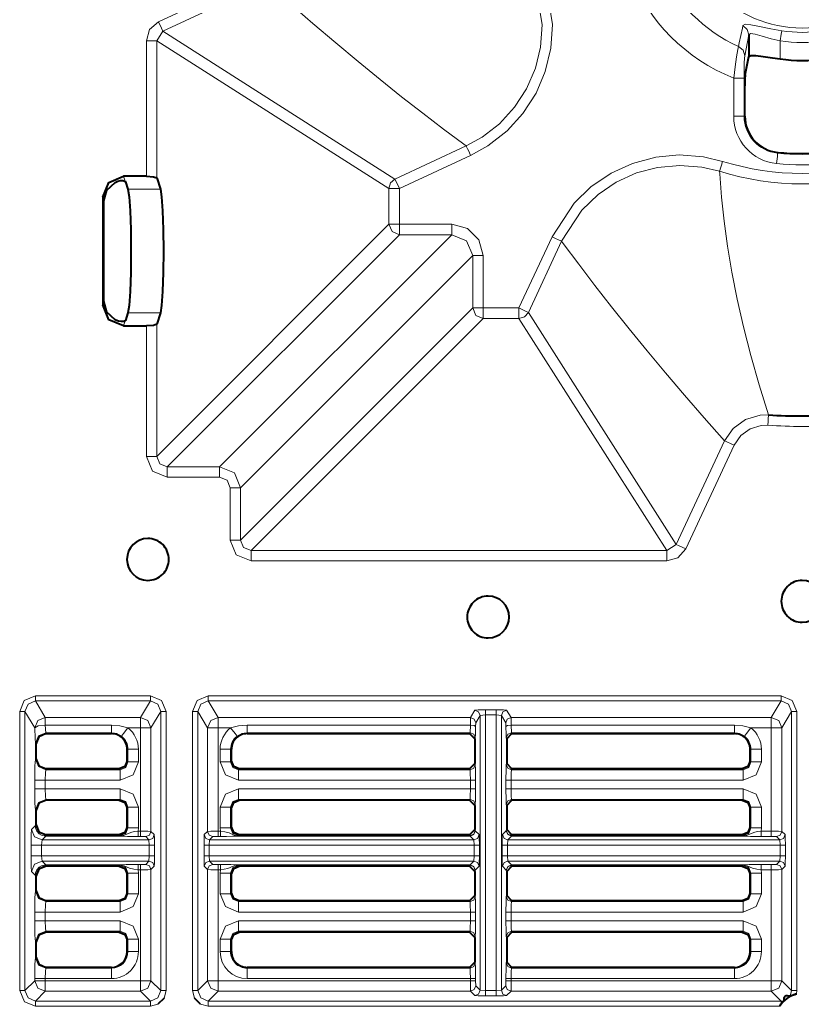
# Model space of a CAD drawing. Header units: millimetres. Extents: x 0 to 2941, y -405 to 1422.
# Drawn here: x 1124.3 to 1199.1, y 520.5 to 614.8 of the extents above; entities that cross this region are included whole.
import ezdxf

# ---------------------------------------------------------------- set-up
doc = ezdxf.new("R2010")
doc.units = ezdxf.units.MM
doc.layers.add('FINE', color=9, linetype='Continuous')
doc.layers.add('OUTLINE', color=7, linetype='Continuous')

msp = doc.modelspace()

# ---------------------------------------------------------------- linework, layer by layer
at = {"layer": 'FINE', "lineweight": 9}
for p, q in [((1137.996, 613.654), (1147.9, 618.272)), ((1137.42, 612.749), (1137.996, 613.654)), ((1160.168, 599.529), (1137.996, 613.654)), ((1136.422, 612.749), (1136.422, 599.8)), ((1137.42, 599.634), (1137.42, 612.749)), ((1193.965, 613.305), (1193.573, 611.299)), ((1196.964, 611.015), (1196.964, 612.734)), ((1192.516, 605.539), (1192.516, 609.185)), ((1193.515, 609.185), (1193.515, 605.539)), ((1193.586, 605.539), (1193.515, 605.539)), ((1160.168, 599.529), (1166.972, 602.702)), ((1166.972, 602.702), (1166.757, 602.859)), ((1167.394, 601.797), (1160.59, 598.624)), ((1196.716, 602.006), (1196.723, 602.076)), ((1134.245, 599.8), (1134.402, 599.316)), ((1191.163, 600.27), (1191.178, 600.021)), ((1134.665, 598.559), (1137.771, 598.559)), ((1159.592, 595.214), (1159.592, 598.624)), ((1132.376, 597.437), (1132.262, 597.79)), ((1159.592, 595.214), (1137.42, 573.042)), ((1138.418, 572.044), (1160.59, 594.216)), ((1165.595, 594.216), (1143.423, 572.044)), ((1165.595, 594.216), (1160.59, 594.216)), ((1176.078, 593.596), (1172.905, 586.792)), ((1176.235, 593.381), (1176.078, 593.596)), ((1145.42, 570.047), (1167.592, 592.219)), ((1167.592, 587.214), (1167.592, 592.219)), ((1132.262, 587.51), (1132.376, 587.863)), ((1137.771, 586.741), (1134.665, 586.741)), ((1187.03, 564.62), (1172.905, 586.792)), ((1134.402, 585.984), (1134.245, 585.499)), ((1137.42, 573.042), (1137.42, 585.666)), ((1172, 586.216), (1168.59, 586.216)), ((1191.648, 574.524), (1187.03, 564.62)), ((1187.935, 564.198), (1192.553, 574.102)), ((1143.423, 572.044), (1138.418, 572.044)), ((1138.418, 571.046), (1143.423, 571.046)), ((1145.42, 565.042), (1145.42, 570.047)), ((1187.03, 564.62), (1186.126, 564.044)), ((1186.126, 564.044), (1146.418, 564.044)), ((1146.418, 563.046), (1186.126, 563.046)), ((1136.805, 550.168), (1125.828, 550.168)), ((1125.828, 549.668), (1126.773, 548.094)), ((1125.828, 549.668), (1136.805, 549.668)), ((1136.805, 549.668), (1135.86, 548.094)), ((1197.055, 550.168), (1142.329, 550.168)), ((1142.329, 549.668), (1197.055, 549.668)), ((1143.273, 548.094), (1142.329, 549.668)), ((1197.055, 549.668), (1196.11, 548.094)), ((1124.329, 522.003), (1124.329, 548.668)), ((1138.303, 522.003), (1138.303, 548.668)), ((1140.83, 548.668), (1140.83, 522.003)), ((1167.804, 548.794), (1167.384, 548.094)), ((1169.829, 548.837), (1168.804, 548.837)), ((1171.249, 548.094), (1170.829, 548.794)), ((1197.11, 547.094), (1198.054, 548.668)), ((1198.554, 522.003), (1198.554, 548.668)), ((1135.86, 548.094), (1126.773, 548.094)), ((1167.384, 548.094), (1143.273, 548.094)), ((1167.384, 548.094), (1167.372, 547.366)), ((1167.872, 547.23), (1167.884, 547.594)), ((1167.884, 547.594), (1168.304, 548.295)), ((1168.304, 548.295), (1168.804, 548.337)), ((1168.304, 548.295), (1168.304, 522.027)), ((1168.804, 522.001), (1168.804, 548.337)), ((1168.804, 548.337), (1169.829, 548.337)), ((1169.829, 548.337), (1170.329, 548.295)), ((1170.329, 548.295), (1170.75, 547.594)), ((1170.329, 522.027), (1170.329, 548.295)), ((1170.75, 547.594), (1170.762, 547.23)), ((1171.261, 547.366), (1171.249, 548.094)), ((1126.773, 547.366), (1126.82, 546.638)), ((1133.085, 547.366), (1126.773, 547.366)), ((1134.662, 547.094), (1135.86, 547.094)), ((1135.86, 547.094), (1135.86, 537.229)), ((1136.86, 537.216), (1136.86, 547.094)), ((1142.273, 547.094), (1142.273, 537.216)), ((1143.273, 547.094), (1144.471, 547.094)), ((1143.273, 537.229), (1143.273, 547.094)), ((1167.372, 547.366), (1167.336, 546.638)), ((1171.297, 546.638), (1171.261, 547.366)), ((1192.585, 547.366), (1171.261, 547.366)), ((1194.162, 547.094), (1196.11, 547.094)), ((1196.11, 547.094), (1196.11, 537.229)), ((1197.11, 537.216), (1197.11, 547.094)), ((1126.82, 546.638), (1133.085, 546.638)), ((1126.82, 546.638), (1126.863, 546.553)), ((1133.085, 546.638), (1133.085, 546.553)), ((1146.048, 546.638), (1167.336, 546.638)), ((1146.048, 546.553), (1146.048, 546.638)), ((1167.336, 546.638), (1167.293, 546.553)), ((1167.793, 546.053), (1167.836, 546.139)), ((1170.797, 546.139), (1170.84, 546.053)), ((1171.297, 546.638), (1192.585, 546.638)), ((1171.34, 546.553), (1171.297, 546.638)), ((1192.585, 546.638), (1192.585, 546.553)), ((1125.864, 545.553), (1125.821, 545.64)), ((1135.664, 543.856), (1135.664, 545.053)), ((1143.468, 545.053), (1143.468, 543.856)), ((1194.085, 545.053), (1194.166, 545.053)), ((1194.166, 545.053), (1194.166, 543.856)), ((1195.165, 543.856), (1195.165, 545.053)), ((1125.823, 544.105), (1125.864, 544.188)), ((1194.166, 543.856), (1194.085, 543.937)), ((1126.863, 543.188), (1126.822, 543.107)), ((1145.216, 543.107), (1145.297, 543.188)), ((1167.834, 543.606), (1167.793, 543.688)), ((1170.84, 543.688), (1170.799, 543.606)), ((1171.299, 543.107), (1171.34, 543.188)), ((1193.417, 543.107), (1171.299, 543.107)), ((1193.336, 543.188), (1193.417, 543.107)), ((1125.773, 541.268), (1125.773, 542.108)), ((1126.773, 542.108), (1133.917, 542.108)), ((1126.773, 542.108), (1126.773, 541.268)), ((1145.216, 542.108), (1167.371, 542.108)), ((1167.371, 542.108), (1167.371, 541.268)), ((1167.871, 541.268), (1167.871, 542.108)), ((1170.762, 542.108), (1170.762, 541.268)), ((1171.262, 542.108), (1193.417, 542.108)), ((1171.262, 541.268), (1171.262, 542.108)), ((1133.917, 541.268), (1126.773, 541.268)), ((1167.371, 541.268), (1145.216, 541.268)), ((1193.417, 541.268), (1171.262, 541.268)), ((1126.822, 540.27), (1126.863, 540.188)), ((1145.216, 540.27), (1167.334, 540.27)), ((1145.297, 540.188), (1145.216, 540.27)), ((1167.334, 540.27), (1167.293, 540.188)), ((1171.299, 540.27), (1193.417, 540.27)), ((1171.34, 540.188), (1171.299, 540.27)), ((1193.417, 540.27), (1193.336, 540.188)), ((1125.864, 539.188), (1125.823, 539.271)), ((1134.585, 539.439), (1134.666, 539.521)), ((1135.664, 537.556), (1135.664, 539.521)), ((1143.468, 539.521), (1143.468, 537.556)), ((1167.793, 539.688), (1167.834, 539.77)), ((1170.799, 539.77), (1170.84, 539.688)), ((1195.165, 537.556), (1195.165, 539.521)), ((1125.823, 537.805), (1125.864, 537.888)), ((1135.634, 537.229), (1135.664, 537.556)), ((1135.86, 537.229), (1135.634, 537.229)), ((1143.499, 537.229), (1143.273, 537.229)), ((1143.468, 537.556), (1143.499, 537.229)), ((1144.549, 537.637), (1144.467, 537.556)), ((1167.834, 537.306), (1167.793, 537.388)), ((1167.842, 537.258), (1167.834, 537.306)), ((1168.199, 536.901), (1167.842, 537.258)), ((1170.791, 537.258), (1170.434, 536.901)), ((1170.799, 537.306), (1170.791, 537.258)), ((1170.84, 537.388), (1170.799, 537.306)), ((1195.134, 537.229), (1195.165, 537.556)), ((1196.11, 537.229), (1195.134, 537.229)), ((1126.457, 536.401), (1126.419, 535.901)), ((1126.815, 536.758), (1126.457, 536.401)), ((1136.675, 536.401), (1126.457, 536.401)), ((1126.822, 536.807), (1126.812, 536.775)), ((1126.812, 536.775), (1126.815, 536.775)), ((1133.917, 536.775), (1126.815, 536.775)), ((1126.815, 536.758), (1133.917, 536.758)), ((1126.863, 536.888), (1126.822, 536.807)), ((1133.917, 536.807), (1126.822, 536.807)), ((1133.836, 536.888), (1133.917, 536.807)), ((1135.634, 536.729), (1135.86, 536.729)), ((1135.86, 536.729), (1136.36, 536.716)), ((1136.36, 536.716), (1136.675, 536.401)), ((1136.675, 536.401), (1136.701, 535.901)), ((1137.175, 536.901), (1136.86, 537.216)), ((1142.273, 537.216), (1141.958, 536.901)), ((1142.432, 535.901), (1142.458, 536.401)), ((1167.699, 536.401), (1142.458, 536.401)), ((1143.273, 536.729), (1143.499, 536.729)), ((1145.216, 536.807), (1145.297, 536.888)), ((1167.334, 536.807), (1145.216, 536.807)), ((1167.342, 536.775), (1145.216, 536.775)), ((1145.216, 536.758), (1167.342, 536.758)), ((1167.293, 536.888), (1167.334, 536.807)), ((1167.334, 536.807), (1167.342, 536.775)), ((1167.342, 536.758), (1167.699, 536.401)), ((1167.699, 536.401), (1167.725, 535.901)), ((1170.908, 535.901), (1170.934, 536.401)), ((1170.934, 536.401), (1171.291, 536.758)), ((1171.291, 536.775), (1171.299, 536.807)), ((1193.417, 536.775), (1171.291, 536.775)), ((1171.291, 536.758), (1193.417, 536.758)), ((1171.299, 536.807), (1171.34, 536.888)), ((1193.417, 536.807), (1171.299, 536.807)), ((1193.336, 536.888), (1193.417, 536.807)), ((1195.134, 536.729), (1196.11, 536.729)), ((1196.11, 536.729), (1196.61, 536.716)), ((1196.926, 536.401), (1196.951, 535.901)), ((1197.425, 536.901), (1197.11, 537.216)), ((1125.42, 534.875), (1125.42, 535.901)), ((1126.419, 535.901), (1136.701, 535.901)), ((1126.419, 535.901), (1126.419, 534.875)), ((1136.701, 535.901), (1136.701, 534.875)), ((1141.932, 535.901), (1141.932, 534.875)), ((1142.432, 535.901), (1167.725, 535.901)), ((1142.432, 534.875), (1142.432, 535.901)), ((1168.225, 534.875), (1168.225, 535.901)), ((1170.409, 535.901), (1170.409, 534.875)), ((1170.908, 534.875), (1170.908, 535.901)), ((1197.451, 534.875), (1197.451, 535.901)), ((1136.701, 534.875), (1126.419, 534.875)), ((1126.419, 534.875), (1126.457, 534.375)), ((1136.701, 534.875), (1136.675, 534.375)), ((1142.458, 534.375), (1142.432, 534.875)), ((1167.725, 534.875), (1167.699, 534.375)), ((1196.951, 534.875), (1170.908, 534.875)), ((1170.934, 534.375), (1170.908, 534.875)), ((1196.951, 534.875), (1196.926, 534.375)), ((1126.457, 534.375), (1136.675, 534.375)), ((1126.457, 534.375), (1126.815, 534.018)), ((1126.815, 534.018), (1126.809, 534.018)), ((1126.815, 534.002), (1126.812, 534.002)), ((1126.812, 534.002), (1126.822, 533.969)), ((1133.917, 534.018), (1126.815, 534.018)), ((1126.815, 534.002), (1133.917, 534.002)), ((1126.822, 533.969), (1133.917, 533.969)), ((1126.822, 533.969), (1126.863, 533.888)), ((1133.917, 533.969), (1133.836, 533.888)), ((1135.86, 534.047), (1135.634, 534.047)), ((1135.634, 533.548), (1135.86, 533.548)), ((1135.664, 533.221), (1135.634, 533.548)), ((1136.36, 534.06), (1135.86, 534.047)), ((1136.675, 534.375), (1136.36, 534.06)), ((1136.86, 533.56), (1137.175, 533.875)), ((1136.86, 522.947), (1136.86, 533.56)), ((1141.958, 533.875), (1142.273, 533.56)), ((1142.273, 533.56), (1142.273, 522.947)), ((1142.458, 534.375), (1167.699, 534.375)), ((1142.773, 534.06), (1142.458, 534.375)), ((1143.273, 534.047), (1142.773, 534.06)), ((1143.499, 534.047), (1143.273, 534.047)), ((1143.273, 522.947), (1143.273, 533.548)), ((1143.273, 533.548), (1143.499, 533.548)), ((1143.499, 533.548), (1143.468, 533.221)), ((1167.342, 534.018), (1145.216, 534.018)), ((1167.334, 533.969), (1167.293, 533.888)), ((1167.342, 534.002), (1167.334, 533.969)), ((1167.699, 534.375), (1167.342, 534.018)), ((1167.793, 533.388), (1167.834, 533.47)), ((1167.834, 533.47), (1167.842, 533.518)), ((1167.842, 533.518), (1168.199, 533.875)), ((1170.434, 533.875), (1170.791, 533.518)), ((1170.934, 534.375), (1196.926, 534.375)), ((1171.291, 534.018), (1170.934, 534.375)), ((1193.417, 534.018), (1171.291, 534.018)), ((1171.291, 534.002), (1193.417, 534.002)), ((1171.299, 533.969), (1171.291, 534.002)), ((1171.34, 533.888), (1171.299, 533.969)), ((1196.11, 534.047), (1195.134, 534.047)), ((1195.134, 533.548), (1196.11, 533.548)), ((1196.61, 534.06), (1196.11, 534.047)), ((1196.926, 534.375), (1196.61, 534.06)), ((1197.11, 522.947), (1197.11, 533.56)), ((1125.814, 533.02), (1125.458, 533.376)), ((1125.823, 532.971), (1125.814, 533.02)), ((1125.864, 532.888), (1125.823, 532.971)), ((1134.585, 533.139), (1134.666, 533.221)), ((1134.666, 533.221), (1134.666, 531.256)), ((1135.664, 531.256), (1135.664, 533.221)), ((1143.468, 533.221), (1143.468, 531.256)), ((1194.085, 533.139), (1194.166, 533.221)), ((1194.166, 533.221), (1194.166, 531.256)), ((1125.823, 531.506), (1125.864, 531.588)), ((1134.666, 531.256), (1134.585, 531.337)), ((1144.549, 531.337), (1144.467, 531.256)), ((1167.834, 531.006), (1167.793, 531.088)), ((1170.84, 531.088), (1170.799, 531.006)), ((1194.166, 531.256), (1194.085, 531.337)), ((1126.863, 530.588), (1126.822, 530.507)), ((1133.917, 530.507), (1126.822, 530.507)), ((1133.836, 530.588), (1133.917, 530.507)), ((1145.216, 530.507), (1145.297, 530.588)), ((1167.334, 530.507), (1145.216, 530.507)), ((1167.293, 530.588), (1167.334, 530.507)), ((1171.299, 530.507), (1171.34, 530.588)), ((1125.773, 528.668), (1125.773, 529.508)), ((1126.773, 529.508), (1126.773, 528.668)), ((1126.773, 529.508), (1133.917, 529.508)), ((1145.216, 529.508), (1167.371, 529.508)), ((1167.371, 529.508), (1167.371, 528.668)), ((1167.871, 528.668), (1167.871, 529.508)), ((1170.762, 529.508), (1170.762, 528.668)), ((1171.262, 529.508), (1193.417, 529.508)), ((1171.262, 528.668), (1171.262, 529.508)), ((1133.917, 528.668), (1126.773, 528.668)), ((1167.371, 528.668), (1145.216, 528.668)), ((1193.417, 528.668), (1171.262, 528.668)), ((1126.822, 527.669), (1133.917, 527.669)), ((1126.822, 527.669), (1126.863, 527.588)), ((1133.917, 527.669), (1133.836, 527.588)), ((1134.585, 526.839), (1134.666, 526.921)), ((1134.666, 526.921), (1134.666, 525.722)), ((1135.664, 525.722), (1135.664, 526.921)), ((1143.468, 526.921), (1143.468, 525.722)), ((1145.216, 527.669), (1167.334, 527.669)), ((1145.297, 527.588), (1145.216, 527.669)), ((1167.334, 527.669), (1167.293, 527.588)), ((1167.793, 527.088), (1167.834, 527.17)), ((1170.799, 527.17), (1170.84, 527.088)), ((1193.417, 527.669), (1193.336, 527.588)), ((1194.085, 526.839), (1194.166, 526.921)), ((1195.165, 525.722), (1195.165, 526.921)), ((1125.864, 526.588), (1125.823, 526.671)), ((1125.823, 525.14), (1125.864, 525.222)), ((1134.666, 525.722), (1134.585, 525.722)), ((1144.549, 525.722), (1144.467, 525.722)), ((1126.863, 524.222), (1126.822, 524.141)), ((1133.085, 524.141), (1126.822, 524.141)), ((1133.085, 524.222), (1133.085, 524.141)), ((1146.048, 524.141), (1146.048, 524.222)), ((1167.334, 524.141), (1146.048, 524.141)), ((1167.293, 524.222), (1167.334, 524.141)), ((1167.834, 524.64), (1167.793, 524.722)), ((1192.585, 524.222), (1192.585, 524.141)), ((1126.773, 523.142), (1133.085, 523.142)), ((1126.773, 523.142), (1126.773, 522.947)), ((1146.048, 523.142), (1167.371, 523.142)), ((1167.871, 522.947), (1167.871, 523.142)), ((1171.262, 523.142), (1192.585, 523.142)), ((1171.262, 522.947), (1171.262, 523.142)), ((1137.804, 522.003), (1136.86, 522.947)), ((1142.273, 522.947), (1141.33, 522.003)), ((1167.884, 522.447), (1167.871, 522.947)), ((1168.304, 522.027), (1167.884, 522.447)), ((1170.749, 522.447), (1170.329, 522.027)), ((1126.773, 521.947), (1125.829, 521.003)), ((1126.773, 521.947), (1135.86, 521.947)), ((1135.86, 521.947), (1136.804, 521.003)), ((1138.116, 521.276), (1138.303, 522.003)), ((1140.83, 522.003), (1141.018, 521.276)), ((1142.329, 521.003), (1143.273, 521.947)), ((1143.273, 521.947), (1167.384, 521.947)), ((1167.384, 521.947), (1167.804, 521.527)), ((1168.804, 522.001), (1168.304, 522.027)), ((1170.329, 522.027), (1169.829, 522.001)), ((1170.829, 521.527), (1171.249, 521.947)), ((1171.249, 521.947), (1196.11, 521.947)), ((1196.11, 521.947), (1197.054, 521.003)), ((1198.054, 522.003), (1197.896, 521.464)), ((1198.518, 521.68), (1198.554, 522.003)), ((1136.804, 521.003), (1125.829, 521.003)), ((1125.829, 520.504), (1136.804, 520.504)), ((1136.804, 520.504), (1137.531, 520.691)), ((1141.602, 520.691), (1142.329, 520.504)), ((1197.054, 521.003), (1142.329, 521.003)), ((1142.329, 520.504), (1196.909, 520.504)), ((1197.309, 521.036), (1197.054, 521.003))]:
    msp.add_line(p, q, dxfattribs=at)
msp.add_lwpolyline([(1187.339, 625.69, 0.414211), (1199.067, 613.963, 0.414218), (1210.794, 625.69, 0.414214), (1199.067, 637.418), (1197.484, 637.31), (1195.964, 636.996), (1194.52, 636.49), (1193.167, 635.807), (1191.919, 634.961), (1190.79, 633.967), (1189.796, 632.838), (1188.95, 631.59), (1188.267, 630.237), (1187.761, 628.793), (1187.447, 627.273)], format="xyb", close=True, dxfattribs=at)
for points in [[(1149.385, 628.981, 0.033078), (1149.385, 622.4), (1149.271, 621.293), (1148.797, 620.286), (1148.016, 619.493), (1147.478, 619.177), (1137.575, 614.559)], [(1187.564, 620.025), (1187.214, 619.95), (1185.82, 619.655), (1185.573, 619.602, 0.182786), (1192.979, 612.197)], [(1182.561, 619.14, 0.206656), (1192.516, 609.185)], [(1197.121, 613.706, 0.080638), (1201.012, 613.706)], [(1196.964, 612.734, 0.080596), (1201.17, 612.734)], [(1192.516, 605.539, 0.385532), (1196.617, 601.011)], [(1193.515, 605.539, 0.385539), (1196.716, 602.005)], [(1175.173, 594.018), (1177.27, 597.23), (1178.889, 598.791), (1180.801, 600.094), (1182.845, 601.03), (1185.08, 601.627), (1187.317, 601.834), (1189.623, 601.657), (1191.46, 601.224, 0.151867), (1206.674, 601.224)], [(1196.716, 602.006, 0.049515), (1201.417, 602.006)], [(1196.617, 601.011, 0.049474), (1201.516, 601.011)], [(1191.163, 600.27, 0.151872), (1206.97, 600.27)], [(1195.776, 576.009, 0.03306), (1202.357, 576.009), (1203.464, 575.895), (1204.471, 575.421), (1205.264, 574.64), (1205.58, 574.102), (1210.198, 564.198)], [(1135.664, 545.053, 0.232227), (1134.662, 547.094)], [(1144.471, 547.094, 0.232159), (1143.468, 545.053)], [(1195.165, 545.053, 0.232227), (1194.162, 547.094)], [(1134.666, 545.053, 0.232279), (1134.052, 546.304)], [(1145.081, 546.304, 0.23208), (1144.467, 545.053)], [(1194.166, 545.053, 0.23222), (1193.552, 546.304)], [(1133.085, 524.141, 0.414182), (1134.666, 525.722)], [(1133.085, 523.142, 0.414223), (1135.664, 525.722)], [(1143.468, 525.722, 0.414204), (1146.048, 523.142)], [(1144.467, 525.722, 0.414214), (1146.048, 524.141)], [(1192.585, 524.141, 0.414214), (1194.166, 525.722)], [(1192.585, 523.142, 0.414223), (1195.165, 525.722)]]:
    msp.add_lwpolyline(points, format="xyb", dxfattribs=at)
for points in [[(1147.9, 618.272), (1150.132, 616.3), (1152.335, 614.389), (1154.506, 612.541), (1156.647, 610.755), (1158.758, 609.031), (1160.802, 607.398), (1162.816, 605.825), (1164.802, 604.312), (1166.757, 602.859)], [(1166.972, 602.702), (1168.501, 603.549), (1170.147, 604.823), (1171.597, 606.4), (1172.729, 608.147), (1173.575, 610.116), (1174.064, 612.14), (1174.211, 614.279), (1173.646, 617.787)], [(1174.6, 618.083), (1175.208, 614.296), (1175.06, 612.052), (1174.522, 609.801), (1173.639, 607.734), (1172.386, 605.79), (1170.869, 604.131), (1169.044, 602.712), (1167.394, 601.797)], [(1137.575, 614.559), (1136.734, 613.822), (1136.422, 612.749)], [(1137.575, 614.559), (1137.865, 613.937), (1137.996, 613.654)], [(1192.979, 612.197), (1193.052, 612.545), (1193.348, 613.94), (1193.401, 614.188)], [(1193.401, 614.188), (1193.618, 614.317), (1194.157, 614.279), (1194.974, 614.122), (1196.063, 613.896), (1197.121, 613.706)], [(1193.401, 614.188), (1193.811, 613.825), (1193.965, 613.305)], [(1197.121, 613.706), (1197.067, 613.368), (1196.964, 612.734)], [(1136.422, 612.749), (1137.108, 612.749), (1137.42, 612.749)], [(1137.42, 612.749), (1159.592, 598.624), (1159.749, 599.16), (1160.168, 599.529)], [(1196.964, 612.734), (1196.106, 612.942), (1195.225, 613.193), (1194.567, 613.375), (1194.135, 613.429), (1193.965, 613.305)], [(1192.516, 609.185), (1192.655, 610.266), (1192.797, 611.22), (1192.913, 611.894), (1192.979, 612.197)], [(1192.979, 612.197), (1193.41, 611.834), (1193.573, 611.299)], [(1193.573, 611.299), (1193.553, 611.087), (1193.533, 610.612), (1193.52, 609.941), (1193.515, 609.185)], [(1192.516, 609.185), (1193.211, 609.185), (1193.515, 609.185)], [(1193.515, 605.539), (1193.211, 605.539), (1192.516, 605.539)], [(1167.394, 601.797), (1167.238, 602.132), (1167.104, 602.419), (1167.011, 602.619), (1166.972, 602.702)], [(1196.716, 602.006), (1196.686, 601.702), (1196.617, 601.011)], [(1191.163, 600.271), (1189.462, 600.672), (1187.387, 600.836), (1185.254, 600.644), (1183.241, 600.112), (1181.291, 599.225), (1179.567, 598.055), (1178.02, 596.572), (1176.078, 593.596)], [(1191.46, 601.224), (1191.35, 600.871), (1191.256, 600.568), (1191.19, 600.358), (1191.163, 600.27)], [(1160.59, 598.624), (1160.3, 599.246), (1160.168, 599.529)], [(1195.842, 577.005), (1194.958, 579.873), (1194.166, 582.675), (1193.468, 585.406), (1192.862, 588.066), (1192.348, 590.65), (1191.93, 593.112), (1191.597, 595.497), (1191.347, 597.801), (1191.178, 600.021)], [(1160.59, 598.624), (1159.904, 598.624), (1159.592, 598.624)], [(1160.59, 598.624), (1160.59, 595.214), (1165.595, 595.214), (1167.094, 594.813), (1168.189, 593.717), (1168.59, 592.219)], [(1160.59, 595.214), (1159.904, 595.214), (1159.592, 595.214)], [(1160.59, 594.216), (1159.885, 594.509), (1159.592, 595.214)], [(1160.59, 595.214), (1160.59, 594.528), (1160.59, 594.216)], [(1165.595, 595.214), (1165.595, 594.528), (1165.595, 594.216)], [(1167.592, 592.219), (1167.009, 593.633), (1165.595, 594.216)], [(1168.59, 592.219), (1168.59, 587.214), (1172, 587.214), (1175.173, 594.018)], [(1175.173, 594.018), (1175.508, 593.862), (1175.795, 593.728), (1175.995, 593.635), (1176.078, 593.596)], [(1176.235, 593.381), (1177.715, 591.39), (1179.258, 589.367), (1180.862, 587.315), (1182.528, 585.232), (1184.257, 583.119), (1186.015, 581.014), (1187.833, 578.88), (1189.711, 576.717), (1191.648, 574.524)], [(1168.59, 592.219), (1167.904, 592.219), (1167.592, 592.219)], [(1146.418, 564.044), (1168.59, 586.216), (1167.886, 586.509), (1167.592, 587.214), (1145.42, 565.042)], [(1168.59, 587.214), (1167.904, 587.214), (1167.592, 587.214)], [(1168.59, 587.214), (1168.59, 586.528), (1168.59, 586.216)], [(1172, 587.214), (1172, 586.528), (1172, 586.216)], [(1172, 587.214), (1172.623, 586.924), (1172.905, 586.792)], [(1172.905, 586.792), (1172.537, 586.373), (1172, 586.216), (1186.126, 564.044)], [(1136.422, 585.499), (1136.422, 573.042), (1137.006, 571.63), (1138.418, 571.046)], [(1195.842, 577.005), (1195.031, 576.982), (1193.644, 576.566), (1192.472, 575.715), (1191.648, 574.524)], [(1195.776, 576.009), (1195.801, 576.377), (1195.822, 576.693), (1195.836, 576.913), (1195.842, 577.005)], [(1192.553, 574.102), (1193.186, 575.018), (1194.087, 575.672), (1195.153, 575.991), (1195.776, 576.009)], [(1192.553, 574.102), (1192.218, 574.258), (1191.931, 574.392), (1191.732, 574.485), (1191.648, 574.524)], [(1136.422, 573.042), (1137.108, 573.042), (1137.42, 573.042)], [(1138.418, 572.044), (1137.711, 572.335), (1137.42, 573.042)], [(1138.418, 571.046), (1138.418, 571.732), (1138.418, 572.044)], [(1143.423, 571.046), (1143.423, 571.732), (1143.423, 572.044)], [(1145.42, 570.047), (1144.834, 571.458), (1143.423, 572.044)], [(1143.423, 571.046), (1144.129, 570.753), (1144.422, 570.047)], [(1144.422, 570.047), (1145.108, 570.047), (1145.42, 570.047)], [(1144.422, 570.047), (1144.422, 565.042), (1145.006, 563.63), (1146.418, 563.046)], [(1144.422, 565.042), (1145.108, 565.042), (1145.42, 565.042)], [(1146.418, 564.044), (1145.711, 564.335), (1145.42, 565.042)], [(1187.935, 564.198), (1187.313, 564.489), (1187.03, 564.62)], [(1146.418, 563.046), (1146.418, 563.732), (1146.418, 564.044)], [(1186.126, 563.046), (1187.198, 563.358), (1187.935, 564.198)], [(1186.126, 563.046), (1186.126, 563.732), (1186.126, 564.044)], [(1124.329, 548.668), (1124.768, 549.728), (1125.828, 550.168)], [(1124.829, 548.668), (1125.122, 549.376), (1125.828, 549.668)], [(1125.828, 550.168), (1125.828, 549.822), (1125.828, 549.668)], [(1136.805, 549.668), (1136.805, 549.822), (1136.805, 550.168)], [(1138.303, 548.668), (1137.865, 549.728), (1136.805, 550.168)], [(1136.805, 549.668), (1137.511, 549.376), (1137.804, 548.668)], [(1142.329, 550.168), (1141.269, 549.728), (1140.83, 548.668)], [(1141.33, 548.668), (1141.622, 549.376), (1142.329, 549.668)], [(1142.329, 549.668), (1142.329, 549.822), (1142.329, 550.168)], [(1197.055, 549.668), (1197.055, 549.822), (1197.055, 550.168)], [(1198.554, 548.668), (1198.115, 549.728), (1197.055, 550.168)], [(1197.055, 549.668), (1197.762, 549.376), (1198.054, 548.668)], [(1124.829, 548.668), (1124.678, 548.668), (1124.329, 548.668)], [(1125.773, 547.094), (1124.829, 548.668), (1124.829, 522.003)], [(1136.86, 547.094), (1137.804, 548.668), (1137.804, 522.003)], [(1138.303, 548.668), (1137.955, 548.668), (1137.804, 548.668)], [(1140.83, 548.668), (1141.179, 548.668), (1141.33, 548.668)], [(1141.33, 522.003), (1141.33, 548.668), (1142.273, 547.094)], [(1168.804, 548.837), (1168.106, 548.824), (1167.804, 548.794)], [(1167.804, 548.794), (1168.157, 548.648), (1168.304, 548.295)], [(1168.804, 548.837), (1168.804, 548.683), (1168.804, 548.337)], [(1169.829, 548.837), (1169.829, 548.683), (1169.829, 548.337)], [(1170.829, 548.794), (1170.527, 548.824), (1169.829, 548.837)], [(1170.829, 548.794), (1170.476, 548.648), (1170.329, 548.295)], [(1198.054, 548.668), (1198.054, 522.003), (1197.11, 522.947)], [(1198.054, 548.668), (1198.205, 548.668), (1198.554, 548.668)], [(1125.773, 547.094), (1126.066, 547.8), (1126.773, 548.094)], [(1126.773, 548.094), (1126.773, 547.878), (1126.773, 547.366)], [(1135.86, 548.094), (1135.86, 547.786), (1135.86, 547.094)], [(1136.86, 547.094), (1136.567, 547.8), (1135.86, 548.094)], [(1143.273, 548.094), (1142.566, 547.8), (1142.273, 547.094)], [(1143.273, 547.094), (1143.273, 547.786), (1143.273, 548.094)], [(1167.384, 548.094), (1167.737, 547.947), (1167.884, 547.594)], [(1169.829, 548.337), (1169.829, 522.001), (1168.804, 522.001)], [(1171.249, 548.094), (1170.896, 547.947), (1170.75, 547.594)], [(1196.11, 547.094), (1196.11, 547.786), (1196.11, 548.094), (1171.249, 548.094)], [(1197.11, 547.094), (1196.817, 547.8), (1196.11, 548.094)], [(1125.773, 547.094), (1126.075, 547.284), (1126.773, 547.366)], [(1125.821, 545.64), (1125.791, 546.075), (1125.773, 547.094)], [(1133.085, 546.638), (1133.085, 546.856), (1133.085, 547.366)], [(1134.662, 547.094), (1133.905, 547.298), (1133.085, 547.366)], [(1134.052, 546.304), (1134.241, 546.55), (1134.662, 547.094)], [(1136.86, 547.094), (1136.558, 547.094), (1135.86, 547.094)], [(1142.273, 547.094), (1142.575, 547.094), (1143.273, 547.094)], [(1167.372, 547.366), (1146.048, 547.366), (1145.213, 547.295), (1144.471, 547.094)], [(1144.471, 547.094), (1144.892, 546.55), (1145.081, 546.304)], [(1146.048, 546.638), (1146.048, 546.856), (1146.048, 547.366)], [(1167.372, 547.366), (1167.721, 547.325), (1167.872, 547.23)], [(1167.836, 546.139), (1167.858, 546.465), (1167.872, 547.23)], [(1171.261, 547.366), (1170.912, 547.325), (1170.762, 547.23)], [(1170.762, 547.23), (1170.775, 546.465), (1170.797, 546.139)], [(1192.585, 546.638), (1192.585, 546.856), (1192.585, 547.366)], [(1194.162, 547.094), (1193.405, 547.298), (1192.585, 547.366)], [(1193.552, 546.304), (1193.741, 546.55), (1194.162, 547.094)], [(1196.11, 547.094), (1196.808, 547.094), (1197.11, 547.094)], [(1125.821, 545.64), (1126.114, 546.345), (1126.82, 546.638)], [(1133.085, 546.638), (1133.588, 546.555), (1134.052, 546.304)], [(1145.081, 546.304), (1145.536, 546.551), (1146.048, 546.638)], [(1167.336, 546.638), (1167.689, 546.492), (1167.836, 546.139)], [(1171.297, 546.638), (1170.944, 546.492), (1170.797, 546.139)], [(1192.585, 546.638), (1193.088, 546.555), (1193.552, 546.304)], [(1134.585, 545.053), (1134.666, 545.053), (1134.666, 543.856), (1134.585, 543.937)], [(1134.666, 545.053), (1134.976, 545.053), (1135.664, 545.053)], [(1143.468, 545.053), (1144.157, 545.053), (1144.467, 545.053)], [(1144.549, 543.937), (1144.467, 543.856), (1144.467, 545.053), (1144.549, 545.053)], [(1194.166, 545.053), (1194.476, 545.053), (1195.165, 545.053)], [(1125.773, 542.108), (1125.787, 543.485), (1125.823, 544.105)], [(1126.822, 543.107), (1126.116, 543.4), (1125.823, 544.105)], [(1134.666, 543.856), (1134.448, 543.325), (1133.917, 543.107)], [(1133.917, 542.108), (1135.153, 542.62), (1135.664, 543.856)], [(1134.666, 543.856), (1134.976, 543.856), (1135.664, 543.856)], [(1143.468, 543.856), (1144.157, 543.856), (1144.467, 543.856)], [(1143.468, 543.856), (1143.98, 542.62), (1145.216, 542.108)], [(1145.216, 543.107), (1144.685, 543.325), (1144.467, 543.856)], [(1194.166, 543.856), (1193.948, 543.325), (1193.417, 543.107)], [(1193.417, 542.108), (1194.653, 542.62), (1195.165, 543.856)], [(1194.166, 543.856), (1194.476, 543.856), (1195.165, 543.856)], [(1126.822, 543.107), (1126.787, 542.796), (1126.773, 542.108)], [(1133.836, 543.188), (1133.917, 543.107), (1126.822, 543.107)], [(1133.917, 542.108), (1133.917, 542.796), (1133.917, 543.107)], [(1167.293, 543.188), (1167.334, 543.107), (1145.216, 543.107)], [(1145.216, 542.108), (1145.216, 542.796), (1145.216, 543.107)], [(1167.334, 543.107), (1167.687, 543.253), (1167.834, 543.606)], [(1167.334, 543.107), (1167.36, 542.796), (1167.371, 542.108)], [(1167.871, 542.108), (1167.86, 543.141), (1167.834, 543.606)], [(1170.799, 543.606), (1170.773, 543.141), (1170.762, 542.108)], [(1170.799, 543.606), (1170.946, 543.253), (1171.299, 543.107)], [(1171.262, 542.108), (1171.273, 542.796), (1171.299, 543.107)], [(1193.417, 542.108), (1193.417, 542.796), (1193.417, 543.107)], [(1126.773, 542.108), (1126.075, 542.108), (1125.773, 542.108)], [(1167.371, 542.108), (1167.72, 542.108), (1167.871, 542.108)], [(1170.762, 542.108), (1170.913, 542.108), (1171.262, 542.108)], [(1126.773, 541.268), (1126.075, 541.268), (1125.773, 541.268)], [(1125.823, 539.271), (1125.787, 539.891), (1125.773, 541.268)], [(1126.773, 541.268), (1126.787, 540.58), (1126.822, 540.27)], [(1133.917, 540.27), (1133.917, 540.58), (1133.917, 541.268)], [(1135.664, 539.521), (1135.153, 540.756), (1133.917, 541.268)], [(1145.216, 541.268), (1143.98, 540.756), (1143.468, 539.521)], [(1145.216, 540.27), (1145.216, 540.58), (1145.216, 541.268)], [(1167.371, 541.268), (1167.36, 540.58), (1167.334, 540.27)], [(1167.371, 541.268), (1167.72, 541.268), (1167.871, 541.268)], [(1167.834, 539.77), (1167.86, 540.236), (1167.871, 541.268)], [(1170.762, 541.268), (1170.913, 541.268), (1171.262, 541.268)], [(1170.762, 541.268), (1170.773, 540.236), (1170.799, 539.77)], [(1171.299, 540.27), (1171.273, 540.58), (1171.262, 541.268)], [(1193.417, 540.27), (1193.417, 540.58), (1193.417, 541.268)], [(1195.165, 539.521), (1194.653, 540.756), (1193.417, 541.268)], [(1126.822, 540.27), (1126.116, 539.977), (1125.823, 539.271)], [(1126.822, 540.27), (1133.917, 540.27), (1133.836, 540.188)], [(1133.917, 540.27), (1134.448, 540.051), (1134.666, 539.521)], [(1144.467, 539.521), (1144.685, 540.051), (1145.216, 540.27)], [(1167.334, 540.27), (1167.687, 540.123), (1167.834, 539.77)], [(1170.799, 539.77), (1170.946, 540.123), (1171.299, 540.27)], [(1193.417, 540.27), (1193.948, 540.051), (1194.166, 539.521)], [(1134.666, 539.521), (1134.666, 537.556), (1134.585, 537.637)], [(1134.666, 539.521), (1134.976, 539.521), (1135.664, 539.521)], [(1143.468, 539.521), (1144.157, 539.521), (1144.467, 539.521)], [(1144.467, 537.556), (1144.467, 539.521), (1144.549, 539.439)], [(1194.085, 539.439), (1194.166, 539.521), (1194.166, 537.556), (1194.085, 537.637)], [(1194.166, 539.521), (1194.476, 539.521), (1195.165, 539.521)], [(1125.42, 535.901), (1125.431, 536.948), (1125.458, 537.4)], [(1125.458, 537.4), (1125.814, 537.756), (1125.823, 537.805)], [(1126.457, 536.401), (1125.751, 536.694), (1125.458, 537.4)], [(1126.812, 536.775), (1126.482, 536.831), (1126.19, 536.991), (1125.968, 537.236), (1125.839, 537.541), (1125.814, 537.733), (1125.814, 537.756)], [(1126.815, 536.758), (1126.809, 536.758), (1126.48, 536.816), (1126.188, 536.979), (1125.966, 537.228), (1125.838, 537.538), (1125.814, 537.733), (1125.814, 537.756)], [(1126.822, 536.807), (1126.116, 537.1), (1125.823, 537.805)], [(1134.666, 537.556), (1134.448, 537.025), (1133.917, 536.807)], [(1135.634, 537.229), (1135.27, 537.186), (1134.927, 537.108), (1134.409, 536.883), (1134.272, 536.832), (1134.166, 536.803), (1134.02, 536.779), (1133.95, 536.775), (1133.917, 536.775)], [(1134.666, 537.556), (1134.976, 537.556), (1135.664, 537.556)], [(1135.634, 537.229), (1135.634, 536.88), (1135.634, 536.729)], [(1135.86, 537.229), (1135.86, 536.88), (1135.86, 536.729)], [(1136.86, 537.216), (1136.558, 537.225), (1135.86, 537.229)], [(1143.273, 537.229), (1142.575, 537.225), (1142.273, 537.216)], [(1143.273, 536.729), (1143.273, 536.88), (1143.273, 537.229)], [(1143.468, 537.556), (1144.157, 537.556), (1144.467, 537.556)], [(1143.499, 536.729), (1143.499, 536.88), (1143.499, 537.229)], [(1145.216, 536.775), (1145.146, 536.777), (1145.059, 536.786), (1144.82, 536.846), (1144.32, 537.067), (1143.906, 537.179), (1143.499, 537.229)], [(1145.216, 536.807), (1144.685, 537.025), (1144.467, 537.556)], [(1167.334, 536.807), (1167.687, 536.953), (1167.834, 537.306)], [(1167.342, 536.775), (1167.694, 536.917), (1167.842, 537.258)], [(1167.342, 536.758), (1167.695, 536.905), (1167.842, 537.258)], [(1170.791, 537.258), (1170.939, 536.917), (1171.291, 536.775)], [(1170.791, 537.258), (1170.938, 536.905), (1171.291, 536.758)], [(1170.799, 537.306), (1170.946, 536.953), (1171.299, 536.807)], [(1194.166, 537.556), (1193.948, 537.025), (1193.417, 536.807)], [(1195.134, 537.229), (1194.77, 537.186), (1194.427, 537.108), (1193.909, 536.883), (1193.772, 536.832), (1193.666, 536.803), (1193.52, 536.779), (1193.45, 536.775), (1193.417, 536.775)], [(1194.166, 537.556), (1194.476, 537.556), (1195.165, 537.556)], [(1195.134, 536.729), (1195.134, 536.88), (1195.134, 537.229)], [(1196.11, 536.729), (1196.11, 536.88), (1196.11, 537.229)], [(1197.11, 537.216), (1196.808, 537.225), (1196.11, 537.229)], [(1126.812, 536.775), (1126.81, 536.763), (1126.809, 536.758)], [(1126.815, 536.775), (1126.815, 536.763), (1126.815, 536.758)], [(1133.917, 536.775), (1133.917, 536.796), (1133.917, 536.807)], [(1133.917, 536.775), (1133.917, 536.763), (1133.917, 536.758)], [(1133.917, 536.758), (1133.93, 536.758), (1133.957, 536.758), (1134.016, 536.757), (1134.065, 536.755), (1134.14, 536.752), (1134.633, 536.738), (1135.104, 536.731), (1135.634, 536.729)], [(1136.86, 537.216), (1136.713, 536.863), (1136.36, 536.716)], [(1137.175, 536.901), (1137.029, 536.547), (1136.675, 536.401)], [(1137.201, 534.875), (1137.201, 535.901), (1137.193, 536.599), (1137.175, 536.901)], [(1141.958, 536.901), (1141.94, 536.599), (1141.932, 535.901)], [(1142.458, 536.401), (1142.104, 536.547), (1141.958, 536.901)], [(1142.773, 536.716), (1142.42, 536.863), (1142.273, 537.216)], [(1142.458, 536.401), (1142.773, 536.716), (1143.273, 536.729)], [(1143.499, 536.729), (1144.091, 536.732), (1144.639, 536.741), (1145.047, 536.754), (1145.155, 536.758), (1145.189, 536.758), (1145.216, 536.758)], [(1145.216, 536.775), (1145.216, 536.796), (1145.216, 536.807)], [(1145.216, 536.758), (1145.216, 536.763), (1145.216, 536.775)], [(1167.342, 536.775), (1167.342, 536.763), (1167.342, 536.758)], [(1167.699, 536.401), (1168.053, 536.547), (1168.199, 536.901)], [(1168.225, 535.901), (1168.217, 536.599), (1168.199, 536.901)], [(1170.434, 536.901), (1170.416, 536.599), (1170.409, 535.901)], [(1170.434, 536.901), (1170.581, 536.547), (1170.934, 536.401)], [(1196.61, 536.716), (1196.926, 536.401), (1170.934, 536.401)], [(1171.291, 536.758), (1171.291, 536.763), (1171.291, 536.775)], [(1193.417, 536.775), (1193.417, 536.796), (1193.417, 536.807)], [(1193.417, 536.758), (1193.417, 536.763), (1193.417, 536.775)], [(1193.417, 536.758), (1193.43, 536.758), (1193.457, 536.758), (1193.516, 536.757), (1193.565, 536.755), (1193.639, 536.752), (1194.133, 536.738), (1194.604, 536.731), (1195.134, 536.729)], [(1196.61, 536.716), (1196.964, 536.863), (1197.11, 537.216)], [(1196.926, 536.401), (1197.279, 536.547), (1197.425, 536.901)], [(1197.451, 535.901), (1197.443, 536.599), (1197.425, 536.901)], [(1126.419, 535.901), (1125.722, 535.901), (1125.42, 535.901)], [(1137.201, 535.901), (1137.05, 535.901), (1136.701, 535.901)], [(1142.432, 535.901), (1142.083, 535.901), (1141.932, 535.901)], [(1167.725, 535.901), (1167.725, 534.875), (1142.432, 534.875)], [(1167.725, 535.901), (1168.074, 535.901), (1168.225, 535.901)], [(1170.409, 535.901), (1170.56, 535.901), (1170.908, 535.901)], [(1170.908, 535.901), (1196.951, 535.901), (1196.951, 534.875)], [(1196.951, 535.901), (1197.3, 535.901), (1197.451, 535.901)], [(1126.419, 534.875), (1125.722, 534.875), (1125.42, 534.875)], [(1125.458, 533.376), (1125.431, 533.829), (1125.42, 534.875)], [(1137.201, 534.875), (1137.05, 534.875), (1136.701, 534.875)], [(1137.175, 533.875), (1137.193, 534.178), (1137.201, 534.875)], [(1142.432, 534.875), (1142.083, 534.875), (1141.932, 534.875)], [(1141.932, 534.875), (1141.94, 534.178), (1141.958, 533.875)], [(1167.725, 534.875), (1168.074, 534.875), (1168.225, 534.875)], [(1168.199, 533.875), (1168.217, 534.178), (1168.225, 534.875)], [(1170.409, 534.875), (1170.56, 534.875), (1170.908, 534.875)], [(1170.409, 534.875), (1170.416, 534.178), (1170.434, 533.875)], [(1196.951, 534.875), (1197.3, 534.875), (1197.451, 534.875)], [(1197.11, 533.56), (1197.425, 533.875), (1197.443, 534.178), (1197.451, 534.875)], [(1126.457, 534.375), (1125.751, 534.082), (1125.458, 533.376)], [(1126.812, 534.002), (1126.81, 534.013), (1126.809, 534.018), (1126.48, 533.96), (1126.188, 533.798), (1125.966, 533.548), (1125.838, 533.238), (1125.814, 533.043), (1125.814, 533.02)], [(1126.812, 534.002), (1126.482, 533.945), (1126.19, 533.786), (1125.968, 533.541), (1125.839, 533.235), (1125.814, 533.043), (1125.814, 533.02)], [(1126.822, 533.969), (1126.116, 533.676), (1125.823, 532.971)], [(1135.86, 533.548), (1135.86, 522.947), (1126.773, 522.947)], [(1126.815, 534.018), (1126.815, 534.013), (1126.815, 534.002)], [(1135.634, 534.047), (1135.042, 534.044), (1134.494, 534.035), (1134.086, 534.022), (1133.978, 534.019), (1133.944, 534.018), (1133.917, 534.018)], [(1133.917, 534.018), (1133.917, 534.013), (1133.917, 534.002)], [(1133.917, 533.969), (1133.917, 533.98), (1133.917, 534.002)], [(1133.917, 534.002), (1133.987, 533.999), (1134.074, 533.99), (1134.313, 533.93), (1134.814, 533.709), (1135.227, 533.598), (1135.634, 533.548)], [(1133.917, 533.969), (1134.448, 533.751), (1134.666, 533.221)], [(1135.634, 534.047), (1135.634, 533.896), (1135.634, 533.548)], [(1135.86, 534.047), (1135.86, 533.896), (1135.86, 533.548)], [(1135.86, 533.548), (1136.558, 533.551), (1136.86, 533.56)], [(1136.36, 534.06), (1136.713, 533.914), (1136.86, 533.56)], [(1136.675, 534.375), (1137.029, 534.229), (1137.175, 533.875)], [(1142.458, 534.375), (1142.104, 534.229), (1141.958, 533.875)], [(1142.773, 534.06), (1142.42, 533.914), (1142.273, 533.56)], [(1142.273, 533.56), (1142.575, 533.551), (1143.273, 533.548)], [(1143.273, 534.047), (1143.273, 533.896), (1143.273, 533.548)], [(1143.499, 534.047), (1143.499, 533.896), (1143.499, 533.548)], [(1145.216, 534.018), (1145.203, 534.018), (1145.176, 534.018), (1145.117, 534.02), (1145.068, 534.021), (1144.994, 534.024), (1144.5, 534.038), (1144.029, 534.045), (1143.499, 534.047)], [(1143.499, 533.548), (1143.863, 533.591), (1144.206, 533.668), (1144.724, 533.893), (1144.861, 533.944), (1144.968, 533.973), (1145.113, 533.997), (1145.183, 534.001), (1145.216, 534.002), (1167.342, 534.002)], [(1144.467, 533.221), (1144.685, 533.751), (1145.216, 533.969)], [(1145.216, 534.018), (1145.216, 534.013), (1145.216, 534.002)], [(1145.216, 533.969), (1145.216, 533.98), (1145.216, 534.002)], [(1145.297, 533.888), (1145.216, 533.969), (1167.334, 533.969)], [(1167.334, 533.969), (1167.687, 533.823), (1167.834, 533.47)], [(1167.342, 534.018), (1167.695, 533.872), (1167.842, 533.518)], [(1167.342, 534.018), (1167.342, 534.013), (1167.342, 534.002)], [(1167.342, 534.002), (1167.694, 533.859), (1167.842, 533.518)], [(1167.699, 534.375), (1168.053, 534.229), (1168.199, 533.875)], [(1170.434, 533.875), (1170.581, 534.229), (1170.934, 534.375)], [(1170.791, 533.518), (1170.938, 533.872), (1171.291, 534.018)], [(1170.791, 533.518), (1170.939, 533.859), (1171.291, 534.002)], [(1170.791, 533.518), (1170.799, 533.47), (1170.84, 533.388)], [(1170.799, 533.47), (1170.946, 533.823), (1171.299, 533.969)], [(1196.11, 533.548), (1196.11, 522.947), (1171.262, 522.947)], [(1171.291, 534.002), (1171.291, 534.013), (1171.291, 534.018)], [(1171.299, 533.969), (1193.417, 533.969), (1193.336, 533.888)], [(1195.134, 534.047), (1194.542, 534.044), (1193.994, 534.035), (1193.586, 534.022), (1193.478, 534.019), (1193.444, 534.018), (1193.417, 534.018)], [(1193.417, 534.018), (1193.417, 534.013), (1193.417, 534.002)], [(1193.417, 534.002), (1193.487, 533.999), (1193.574, 533.99), (1193.814, 533.93), (1194.314, 533.709), (1194.727, 533.598), (1195.134, 533.548)], [(1193.417, 533.969), (1193.417, 533.98), (1193.417, 534.002)], [(1193.417, 533.969), (1193.948, 533.751), (1194.166, 533.221)], [(1195.134, 534.047), (1195.134, 533.896), (1195.134, 533.548)], [(1195.165, 531.256), (1195.165, 533.221), (1195.134, 533.548)], [(1196.11, 534.047), (1196.11, 533.896), (1196.11, 533.548)], [(1196.11, 533.548), (1196.808, 533.551), (1197.11, 533.56)], [(1196.61, 534.06), (1196.964, 533.914), (1197.11, 533.56)], [(1196.926, 534.375), (1197.279, 534.229), (1197.425, 533.875)], [(1134.666, 533.221), (1134.976, 533.221), (1135.664, 533.221)], [(1143.468, 533.221), (1144.157, 533.221), (1144.467, 533.221)], [(1144.467, 531.256), (1144.467, 533.221), (1144.549, 533.139)], [(1194.166, 533.221), (1194.476, 533.221), (1195.165, 533.221)], [(1125.773, 529.508), (1125.787, 530.885), (1125.823, 531.506)], [(1126.822, 530.507), (1126.116, 530.8), (1125.823, 531.506)], [(1134.666, 531.256), (1134.448, 530.725), (1133.917, 530.507)], [(1133.917, 529.508), (1135.153, 530.02), (1135.664, 531.256)], [(1134.666, 531.256), (1134.976, 531.256), (1135.664, 531.256)], [(1143.468, 531.256), (1144.157, 531.256), (1144.467, 531.256)], [(1143.468, 531.256), (1143.98, 530.02), (1145.216, 529.508)], [(1145.216, 530.507), (1144.685, 530.725), (1144.467, 531.256)], [(1167.334, 530.507), (1167.687, 530.653), (1167.834, 531.006)], [(1167.871, 529.508), (1167.86, 530.541), (1167.834, 531.006)], [(1170.799, 531.006), (1170.773, 530.541), (1170.762, 529.508)], [(1171.299, 530.507), (1170.946, 530.653), (1170.799, 531.006)], [(1194.166, 531.256), (1193.948, 530.725), (1193.417, 530.507)], [(1193.417, 529.508), (1194.653, 530.02), (1195.165, 531.256)], [(1194.166, 531.256), (1194.476, 531.256), (1195.165, 531.256)], [(1126.822, 530.507), (1126.787, 530.196), (1126.773, 529.508)], [(1133.917, 529.508), (1133.917, 530.196), (1133.917, 530.507)], [(1145.216, 529.508), (1145.216, 530.196), (1145.216, 530.507)], [(1167.334, 530.507), (1167.36, 530.196), (1167.371, 529.508)], [(1171.262, 529.508), (1171.273, 530.196), (1171.299, 530.507)], [(1193.336, 530.588), (1193.417, 530.507), (1171.299, 530.507)], [(1193.417, 529.508), (1193.417, 530.196), (1193.417, 530.507)], [(1126.773, 529.508), (1126.075, 529.508), (1125.773, 529.508)], [(1167.871, 529.508), (1167.72, 529.508), (1167.371, 529.508)], [(1171.262, 529.508), (1170.913, 529.508), (1170.762, 529.508)], [(1126.773, 528.668), (1126.075, 528.668), (1125.773, 528.668)], [(1125.823, 526.671), (1125.787, 527.291), (1125.773, 528.668)], [(1126.773, 528.668), (1126.787, 527.98), (1126.822, 527.669)], [(1133.917, 528.668), (1133.917, 527.98), (1133.917, 527.669)], [(1135.664, 526.921), (1135.153, 528.156), (1133.917, 528.668)], [(1145.216, 528.668), (1143.98, 528.156), (1143.468, 526.921)], [(1145.216, 527.669), (1145.216, 527.98), (1145.216, 528.668)], [(1167.371, 528.668), (1167.36, 527.98), (1167.334, 527.669)], [(1167.871, 528.668), (1167.72, 528.668), (1167.371, 528.668)], [(1167.834, 527.17), (1167.86, 527.635), (1167.871, 528.668)], [(1171.262, 528.668), (1170.913, 528.668), (1170.762, 528.668)], [(1170.762, 528.668), (1170.773, 527.635), (1170.799, 527.17)], [(1171.299, 527.669), (1171.273, 527.98), (1171.262, 528.668)], [(1193.417, 528.668), (1193.417, 527.98), (1193.417, 527.669)], [(1195.165, 526.921), (1194.653, 528.156), (1193.417, 528.668)], [(1126.822, 527.669), (1126.116, 527.376), (1125.823, 526.671)], [(1133.917, 527.669), (1134.448, 527.451), (1134.666, 526.921)], [(1135.664, 526.921), (1134.976, 526.921), (1134.666, 526.921)], [(1144.467, 526.921), (1144.157, 526.921), (1143.468, 526.921)], [(1144.467, 526.921), (1144.685, 527.451), (1145.216, 527.669)], [(1144.467, 525.722), (1144.467, 526.921), (1144.549, 526.839)], [(1167.834, 527.17), (1167.687, 527.523), (1167.334, 527.669)], [(1171.299, 527.669), (1170.946, 527.523), (1170.799, 527.17)], [(1171.34, 527.588), (1171.299, 527.669), (1193.417, 527.669)], [(1193.417, 527.669), (1193.948, 527.451), (1194.166, 526.921)], [(1194.166, 526.921), (1194.166, 525.722), (1194.085, 525.722)], [(1195.165, 526.921), (1194.476, 526.921), (1194.166, 526.921)], [(1125.773, 523.142), (1125.787, 524.519), (1125.823, 525.14)], [(1126.822, 524.141), (1126.116, 524.434), (1125.823, 525.14)], [(1135.664, 525.722), (1134.976, 525.722), (1134.666, 525.722)], [(1144.467, 525.722), (1144.157, 525.722), (1143.468, 525.722)], [(1195.165, 525.722), (1194.476, 525.722), (1194.166, 525.722)], [(1126.822, 524.141), (1126.787, 523.831), (1126.773, 523.142)], [(1133.085, 523.142), (1133.085, 523.831), (1133.085, 524.141)], [(1146.048, 524.141), (1146.048, 523.831), (1146.048, 523.142)], [(1167.834, 524.64), (1167.687, 524.288), (1167.334, 524.141)], [(1167.334, 524.141), (1167.36, 523.831), (1167.371, 523.142)], [(1167.871, 523.142), (1167.86, 524.175), (1167.834, 524.64)], [(1170.84, 524.722), (1170.799, 524.64), (1170.773, 524.175), (1170.762, 523.142)], [(1170.799, 524.64), (1170.946, 524.288), (1171.299, 524.141)], [(1171.262, 523.142), (1171.273, 523.831), (1171.299, 524.141)], [(1192.585, 524.141), (1171.299, 524.141), (1171.34, 524.222)], [(1192.585, 523.142), (1192.585, 523.831), (1192.585, 524.141)], [(1124.829, 522.003), (1125.773, 522.947), (1125.773, 523.142)], [(1126.773, 523.142), (1126.075, 523.142), (1125.773, 523.142)], [(1167.371, 523.142), (1167.371, 522.947), (1143.273, 522.947)], [(1167.871, 523.142), (1167.72, 523.142), (1167.371, 523.142)], [(1170.762, 523.142), (1170.762, 522.947), (1170.749, 522.447)], [(1170.762, 523.142), (1170.913, 523.142), (1171.262, 523.142)], [(1126.773, 522.947), (1126.075, 522.947), (1125.773, 522.947)], [(1126.773, 521.947), (1126.066, 522.24), (1125.773, 522.947)], [(1126.773, 522.947), (1126.773, 522.249), (1126.773, 521.947)], [(1135.86, 522.947), (1135.86, 522.249), (1135.86, 521.947)], [(1136.86, 522.947), (1136.558, 522.947), (1135.86, 522.947)], [(1135.86, 521.947), (1136.567, 522.24), (1136.86, 522.947)], [(1142.273, 522.947), (1142.566, 522.24), (1143.273, 521.947)], [(1142.273, 522.947), (1142.575, 522.947), (1143.273, 522.947)], [(1143.273, 521.947), (1143.273, 522.249), (1143.273, 522.947)], [(1167.871, 522.947), (1167.72, 522.947), (1167.371, 522.947)], [(1167.371, 522.947), (1167.375, 522.249), (1167.384, 521.947)], [(1167.884, 522.447), (1167.737, 522.094), (1167.384, 521.947)], [(1170.749, 522.447), (1170.896, 522.094), (1171.249, 521.947)], [(1170.762, 522.947), (1170.913, 522.947), (1171.262, 522.947)], [(1171.249, 521.947), (1171.258, 522.249), (1171.262, 522.947)], [(1196.11, 522.947), (1196.808, 522.947), (1197.11, 522.947)], [(1196.11, 521.947), (1196.817, 522.24), (1197.11, 522.947)], [(1196.11, 521.947), (1196.11, 522.249), (1196.11, 522.947)], [(1124.329, 522.003), (1124.678, 522.003), (1124.829, 522.003)], [(1125.829, 520.504), (1124.769, 520.943), (1124.329, 522.003)], [(1125.829, 521.003), (1125.122, 521.296), (1124.829, 522.003)], [(1137.804, 522.003), (1137.511, 521.296), (1136.804, 521.003)], [(1138.303, 522.003), (1137.955, 522.003), (1137.804, 522.003)], [(1140.83, 522.003), (1141.179, 522.003), (1141.33, 522.003)], [(1142.329, 521.003), (1141.622, 521.296), (1141.33, 522.003)], [(1168.304, 522.027), (1168.157, 521.674), (1167.804, 521.527)], [(1167.804, 521.527), (1168.106, 521.509), (1168.804, 521.502)], [(1168.804, 522.001), (1168.804, 521.653), (1168.804, 521.502)], [(1168.804, 521.502), (1169.829, 521.502), (1170.527, 521.509), (1170.829, 521.527)], [(1169.829, 522.001), (1169.829, 521.653), (1169.829, 521.502)], [(1170.329, 522.027), (1170.476, 521.674), (1170.829, 521.527)], [(1198.054, 522.003), (1198.205, 522.003), (1198.554, 522.003)], [(1125.829, 521.003), (1125.829, 520.852), (1125.829, 520.504)], [(1136.804, 520.504), (1136.804, 520.852), (1136.804, 521.003)], [(1142.329, 520.504), (1142.329, 520.852), (1142.329, 521.003)], [(1197.054, 520.726), (1197.054, 520.925), (1197.054, 521.003)]]:
    msp.add_lwpolyline(points, dxfattribs=at)
at = {"layer": 'OUTLINE', "lineweight": 40}
for p, q in [((1193.965, 613.305), (1193.965, 611.227)), ((1193.615, 609.478), (1193.965, 611.227)), ((1193.586, 605.539), (1193.586, 608.451)), ((1136.422, 599.8), (1134.245, 599.8)), ((1137.42, 599.634), (1137.771, 598.559)), ((1134.402, 599.316), (1134.432, 599.281)), ((1132.262, 597.79), (1132.262, 587.51)), ((1134.665, 586.741), (1134.432, 586.018)), ((1137.771, 586.741), (1137.42, 585.666)), ((1134.245, 585.499), (1136.422, 585.499)), ((1134.432, 586.018), (1134.402, 585.984)), ((1126.863, 546.553), (1133.085, 546.553)), ((1146.048, 546.553), (1167.293, 546.553)), ((1167.293, 546.553), (1167.793, 546.053)), ((1170.84, 546.053), (1171.34, 546.553)), ((1170.84, 546.053), (1170.84, 543.688)), ((1171.34, 546.553), (1192.585, 546.553)), ((1125.864, 545.553), (1125.864, 544.188)), ((1134.585, 543.937), (1134.585, 545.053)), ((1144.549, 543.937), (1144.549, 545.053)), ((1194.085, 543.937), (1194.085, 545.053)), ((1133.836, 543.188), (1126.863, 543.188)), ((1167.293, 543.188), (1145.297, 543.188)), ((1171.34, 543.188), (1170.84, 543.688)), ((1193.336, 543.188), (1171.34, 543.188)), ((1133.836, 540.188), (1126.863, 540.188)), ((1167.293, 540.188), (1145.297, 540.188)), ((1167.293, 540.188), (1167.793, 539.688)), ((1170.84, 539.688), (1171.34, 540.188)), ((1193.336, 540.188), (1171.34, 540.188)), ((1125.864, 539.188), (1125.864, 537.888)), ((1134.585, 537.637), (1134.585, 539.439)), ((1144.549, 537.637), (1144.549, 539.439)), ((1170.84, 539.688), (1170.84, 537.388)), ((1194.085, 537.637), (1194.085, 539.439)), ((1133.836, 536.888), (1126.863, 536.888)), ((1167.293, 536.888), (1145.297, 536.888)), ((1133.836, 533.888), (1126.863, 533.888)), ((1167.293, 533.888), (1145.297, 533.888)), ((1167.293, 533.888), (1167.793, 533.388)), ((1170.84, 533.388), (1171.34, 533.888)), ((1193.336, 533.888), (1171.34, 533.888)), ((1134.585, 531.337), (1134.585, 533.139)), ((1144.549, 531.337), (1144.549, 533.139)), ((1170.84, 533.388), (1170.84, 531.088)), ((1194.085, 531.337), (1194.085, 533.139)), ((1171.34, 530.588), (1170.84, 531.088)), ((1133.836, 530.588), (1126.863, 530.588)), ((1167.293, 530.588), (1145.297, 530.588)), ((1193.336, 530.588), (1171.34, 530.588)), ((1133.836, 527.588), (1126.863, 527.588)), ((1167.293, 527.588), (1145.297, 527.588)), ((1167.293, 527.588), (1167.793, 527.088)), ((1170.84, 527.088), (1171.34, 527.588)), ((1170.84, 527.088), (1170.84, 524.722)), ((1193.336, 527.588), (1171.34, 527.588)), ((1125.864, 526.588), (1125.864, 525.222)), ((1134.585, 525.722), (1134.585, 526.839)), ((1144.549, 525.722), (1144.549, 526.839)), ((1194.085, 525.722), (1194.085, 526.839)), ((1133.085, 524.222), (1126.863, 524.222)), ((1167.293, 524.222), (1146.048, 524.222)), ((1138.116, 521.276), (1137.531, 520.691)), ((1141.602, 520.691), (1141.018, 521.276)), ((1196.909, 520.504), (1197.054, 520.726))]:
    msp.add_line(p, q, dxfattribs=at)
for points in [[(1193.965, 611.227), (1194.149, 611.338), (1194.618, 611.339), (1195.323, 611.256), (1196.223, 611.124), (1196.964, 611.015)], [(1193.615, 609.478), (1193.605, 609.369), (1193.596, 609.165), (1193.589, 608.884), (1193.587, 608.545), (1193.586, 608.451)], [(1132.262, 597.79), (1132.842, 599.213), (1134.245, 599.8)], [(1136.422, 599.8), (1137.108, 599.752), (1137.42, 599.634)], [(1132.376, 587.863), (1132.376, 597.437), (1132.661, 598.478), (1133.434, 599.217)], [(1133.434, 599.217), (1133.703, 599.328), (1133.968, 599.38), (1134.182, 599.379), (1134.344, 599.344), (1134.402, 599.316)], [(1134.432, 599.281), (1134.665, 598.559), (1134.776, 597.846), (1134.867, 596.507), (1134.926, 594.702), (1134.947, 592.65), (1134.926, 590.598), (1134.867, 588.793), (1134.776, 587.454), (1134.665, 586.741)], [(1137.771, 598.559), (1137.884, 597.846), (1137.976, 596.507), (1138.036, 594.702), (1138.057, 592.65), (1138.036, 590.598), (1137.976, 588.793), (1137.884, 587.454), (1137.771, 586.741)], [(1134.245, 585.499), (1132.842, 586.087), (1132.262, 587.51)], [(1133.434, 586.083), (1132.661, 586.822), (1132.376, 587.863)], [(1134.402, 585.984), (1134.268, 585.934), (1134.041, 585.916), (1133.768, 585.954), (1133.506, 586.047), (1133.434, 586.083)], [(1137.42, 585.666), (1137.108, 585.548), (1136.422, 585.499)], [(1126.863, 546.553), (1126.157, 546.26), (1125.864, 545.553)], [(1167.793, 546.053), (1167.793, 543.688), (1167.293, 543.188)], [(1125.864, 544.188), (1126.157, 543.481), (1126.863, 543.188)], [(1134.585, 543.937), (1134.365, 543.407), (1133.836, 543.188)], [(1145.297, 543.188), (1144.768, 543.407), (1144.549, 543.937)], [(1194.085, 543.937), (1193.865, 543.407), (1193.336, 543.188)], [(1126.863, 540.188), (1126.157, 539.895), (1125.864, 539.188)], [(1133.836, 540.188), (1134.365, 539.969), (1134.585, 539.439)], [(1144.549, 539.439), (1144.768, 539.969), (1145.297, 540.188)], [(1193.336, 540.188), (1193.865, 539.969), (1194.085, 539.439)], [(1167.793, 539.688), (1167.793, 537.388), (1167.293, 536.888)], [(1125.864, 537.888), (1126.157, 537.181), (1126.863, 536.888)], [(1134.585, 537.637), (1134.365, 537.107), (1133.836, 536.888)], [(1145.297, 536.888), (1144.768, 537.107), (1144.549, 537.637)], [(1193.336, 536.888), (1171.34, 536.888), (1170.84, 537.388)], [(1194.085, 537.637), (1193.865, 537.107), (1193.336, 536.888)], [(1126.863, 533.888), (1126.157, 533.595), (1125.864, 532.888)], [(1133.836, 533.888), (1134.365, 533.669), (1134.585, 533.139)], [(1144.549, 533.139), (1144.768, 533.669), (1145.297, 533.888)], [(1193.336, 533.888), (1193.865, 533.669), (1194.085, 533.139)], [(1125.864, 532.888), (1125.864, 531.588), (1126.157, 530.881), (1126.863, 530.588)], [(1167.793, 533.388), (1167.793, 531.088), (1167.293, 530.588)], [(1134.585, 531.337), (1134.365, 530.807), (1133.836, 530.588)], [(1145.297, 530.588), (1144.768, 530.807), (1144.549, 531.337)], [(1194.085, 531.337), (1193.865, 530.807), (1193.336, 530.588)], [(1126.863, 527.588), (1126.157, 527.295), (1125.864, 526.588)], [(1133.836, 527.588), (1134.365, 527.369), (1134.585, 526.839)], [(1144.549, 526.839), (1144.768, 527.369), (1145.297, 527.588)], [(1167.793, 527.088), (1167.793, 524.722), (1167.293, 524.222)], [(1193.336, 527.588), (1193.865, 527.369), (1194.085, 526.839)], [(1125.864, 525.222), (1126.157, 524.515), (1126.863, 524.222)], [(1192.585, 524.222), (1171.34, 524.222), (1170.84, 524.722)], [(1197.896, 521.464), (1197.822, 521.483), (1197.653, 521.505), (1197.541, 521.495), (1197.446, 521.46), (1197.431, 521.45), (1197.424, 521.446), (1197.421, 521.444), (1197.419, 521.442), (1197.417, 521.44), (1197.414, 521.439), (1197.412, 521.437), (1197.408, 521.434), (1197.399, 521.426), (1197.381, 521.408), (1197.351, 521.369), (1197.312, 521.272), (1197.309, 521.037)], [(1197.896, 521.464), (1197.915, 521.471), (1197.98, 521.5), (1198.146, 521.568), (1198.365, 521.64), (1198.518, 521.68)], [(1197.054, 520.726), (1197.188, 520.897), (1197.268, 520.988), (1197.301, 521.025), (1197.309, 521.036)]]:
    msp.add_lwpolyline(points, dxfattribs=at)
for points in [[(1196.964, 611.015, 0.071324), (1201.17, 611.015), (1202.17, 611.163), (1203.059, 611.29), (1203.727, 611.351), (1204.096, 611.306), (1204.168, 611.227)], [(1193.587, 605.539, 0.385528), (1196.723, 602.076)], [(1196.723, 602.076, 0.049497), (1201.41, 602.076)], [(1195.842, 577.005, 0.033096), (1202.291, 577.005)], [(1134.585, 545.053, 0.414214), (1133.085, 546.553)], [(1146.048, 546.553, 0.41423), (1144.549, 545.053)], [(1194.085, 545.053, 0.414214), (1192.585, 546.553)], [(1133.085, 524.222, 0.41418), (1134.585, 525.722)], [(1144.549, 525.722, 0.41423), (1146.048, 524.222)], [(1192.585, 524.222, 0.41418), (1194.085, 525.722)], [(1198.518, 521.68, 0.207841), (1196.909, 520.503)]]:
    msp.add_lwpolyline(points, format="xyb", dxfattribs=at)
for points in [[(1134.567, 563.19, 0.414201), (1136.567, 561.19, 0.414226), (1138.567, 563.19, 0.414226), (1136.567, 565.19, 0.414201)], [(1197.067, 559.19, 0.414226), (1199.067, 557.19, 0.414201), (1201.067, 559.19, 0.414201), (1199.067, 561.19, 0.414226)], [(1167.067, 557.691, 0.414239), (1169.067, 555.691, 0.414201), (1171.067, 557.691, 0.414201), (1169.067, 559.691, 0.414214)]]:
    msp.add_lwpolyline(points, format="xyb", close=True, dxfattribs=at)

doc.saveas('drawing.dxf')
